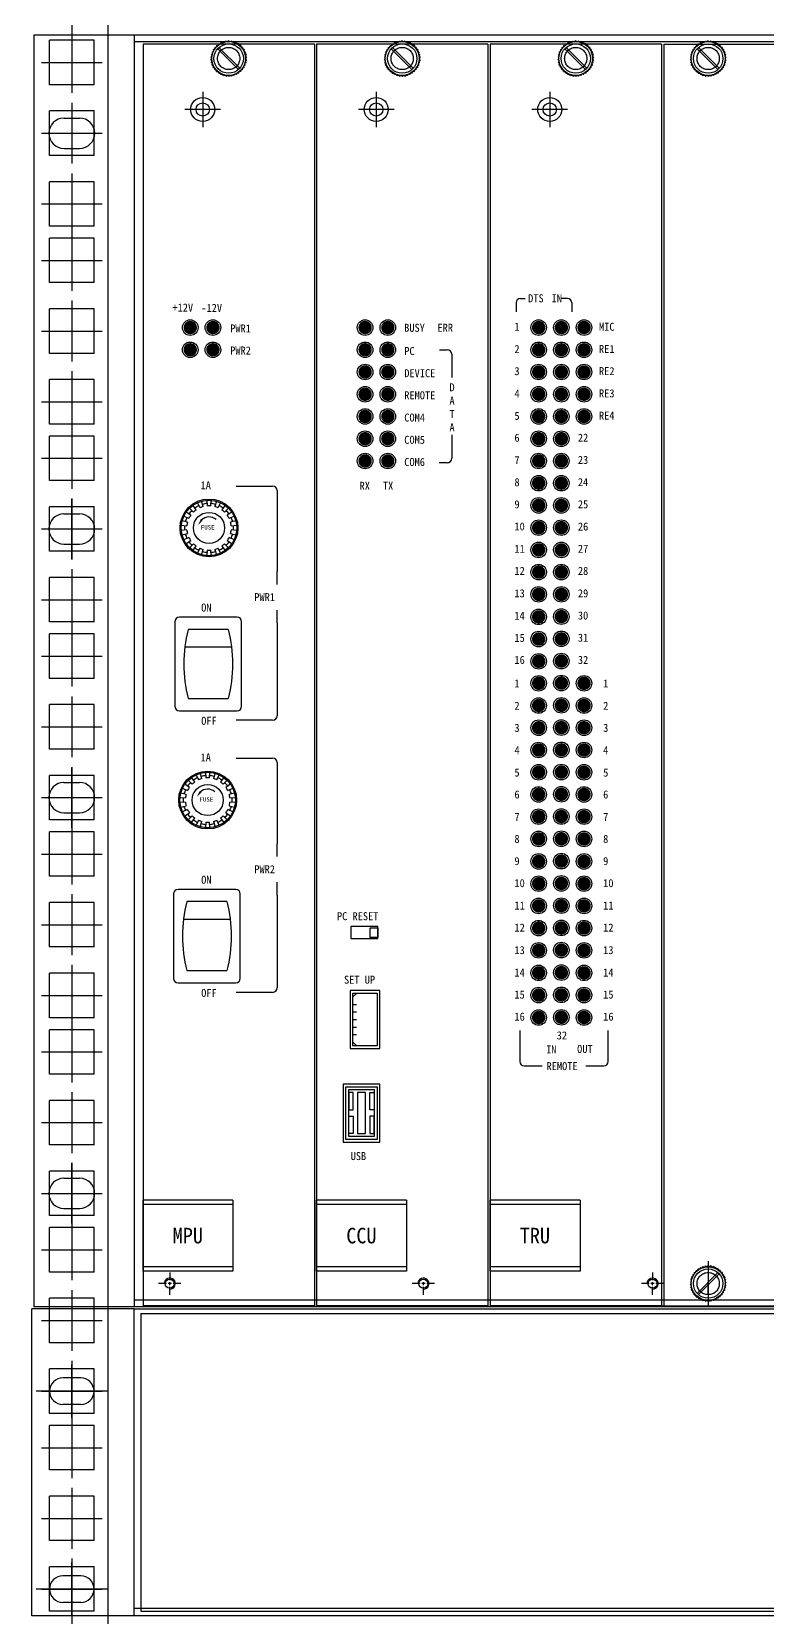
# Model space of a CAD drawing. Header units: millimetres. Extents: x 0 to 841, y 0 to 594.
# Drawn here: x 673.98 to 682.24, y 176.94 to 194.76 of the extents above; entities that cross this region are included whole.
import ezdxf
from ezdxf.enums import TextEntityAlignment as Align

# ---------------------------------------------------------------- set-up
doc = ezdxf.new("R2010")
doc.units = ezdxf.units.MM
doc.header["$LTSCALE"] = 10
doc.linetypes.add('DASHED', pattern=[0.75, 0.5, -0.25])
doc.layers.add('LINE06', color=9, linetype='Continuous')
doc.styles.get("Standard").update_dxf_attribs({"font": 'GulimChe.ttf'})

msp = doc.modelspace()

# ---------------------------------------------------------------- linework, layer by layer
at = {"layer": 'LINE06'}
for p, q in [((674.836, 130.211), (674.836, 223.661)), ((674.428, 195.396), (674.428, 194.711)), ((675.128, 194.725), (674.003, 194.725)), ((674.003, 194.725), (674.003, 180.425)), ((674.428, 194.761), (674.428, 194.076)), ((675.128, 194.725), (675.128, 180.425)), ((675.128, 194.725), (675.128, 194.225)), ((696.978, 194.725), (675.128, 194.725)), ((674.178, 194.168), (674.178, 194.668)), ((674.678, 194.668), (674.178, 194.668)), ((674.678, 194.168), (674.678, 194.668)), ((696.978, 194.65), (675.128, 194.65)), ((674.086, 194.418), (674.77, 194.418)), ((674.678, 194.168), (674.178, 194.168)), ((674.178, 193.373), (674.178, 193.873)), ((674.678, 193.873), (674.178, 193.873)), ((674.428, 193.966), (674.428, 193.281)), ((674.428, 193.963), (674.428, 193.284)), ((674.678, 193.373), (674.678, 193.873)), ((674.086, 193.623), (674.77, 193.623)), ((674.089, 193.623), (674.767, 193.623)), ((674.341, 193.793), (674.516, 193.793)), ((674.341, 193.453), (674.516, 193.453)), ((674.678, 193.373), (674.178, 193.373)), ((674.428, 193.171), (674.428, 192.486)), ((674.178, 192.578), (674.178, 193.078)), ((674.678, 193.078), (674.178, 193.078)), ((674.678, 192.578), (674.678, 193.078)), ((674.086, 192.828), (674.77, 192.828)), ((674.678, 192.578), (674.178, 192.578)), ((674.178, 191.943), (674.178, 192.443)), ((674.678, 192.443), (674.178, 192.443)), ((674.428, 192.536), (674.428, 191.851)), ((674.678, 191.943), (674.678, 192.443)), ((674.086, 192.193), (674.77, 192.193)), ((674.678, 191.943), (674.178, 191.943)), ((674.428, 191.741), (674.428, 191.056)), ((674.178, 191.148), (674.178, 191.648)), ((674.678, 191.648), (674.178, 191.648)), ((674.678, 191.148), (674.678, 191.648)), ((674.086, 191.398), (674.77, 191.398)), ((674.678, 191.148), (674.178, 191.148)), ((674.428, 190.946), (674.428, 190.261)), ((674.178, 190.353), (674.178, 190.853)), ((674.678, 190.853), (674.178, 190.853)), ((674.678, 190.353), (674.678, 190.853)), ((674.086, 190.603), (674.77, 190.603)), ((674.678, 190.353), (674.178, 190.353)), ((674.428, 190.311), (674.428, 189.626)), ((674.178, 189.718), (674.178, 190.218)), ((674.678, 190.218), (674.178, 190.218)), ((674.678, 189.718), (674.678, 190.218)), ((674.086, 189.968), (674.77, 189.968)), ((674.678, 189.718), (674.178, 189.718)), ((674.178, 188.923), (674.178, 189.423)), ((674.678, 189.423), (674.178, 189.423)), ((674.34, 189.343), (674.515, 189.343)), ((674.428, 189.516), (674.428, 188.831)), ((674.428, 188.834), (674.428, 189.513)), ((674.678, 188.923), (674.678, 189.423)), ((675.764, 189.327), (675.712, 189.363)), ((675.75, 189.408), (675.794, 189.363)), ((675.825, 189.389), (675.788, 189.44)), ((675.84, 189.469), (675.866, 189.413)), ((675.903, 189.426), (675.887, 189.486)), ((675.945, 189.497), (675.95, 189.434)), ((675.99, 189.434), (675.995, 189.497)), ((676.053, 189.486), (676.036, 189.426)), ((676.074, 189.413), (676.1, 189.469)), ((676.151, 189.44), (676.114, 189.389)), ((676.145, 189.363), (676.189, 189.408)), ((676.227, 189.363), (676.175, 189.327)), ((674.086, 189.173), (674.77, 189.173)), ((674.089, 189.173), (674.767, 189.173)), ((675.658, 189.215), (675.721, 189.209)), ((675.721, 189.162), (675.658, 189.156)), ((675.728, 189.248), (675.667, 189.264)), ((675.687, 189.319), (675.744, 189.293)), ((676.195, 189.293), (676.252, 189.319)), ((676.272, 189.264), (676.212, 189.248)), ((676.218, 189.209), (676.281, 189.215)), ((676.281, 189.156), (676.218, 189.162)), ((674.34, 189.003), (674.515, 189.003)), ((675.667, 189.107), (675.728, 189.122)), ((675.744, 189.078), (675.687, 189.051)), ((675.712, 189.008), (675.764, 189.043)), ((675.794, 189.007), (675.75, 188.963)), ((676.189, 188.963), (676.145, 189.007)), ((676.175, 189.043), (676.227, 189.008)), ((676.252, 189.051), (676.195, 189.078)), ((676.212, 189.122), (676.272, 189.107)), ((674.678, 188.923), (674.178, 188.923)), ((675.788, 188.931), (675.825, 188.981)), ((675.866, 188.958), (675.84, 188.901)), ((675.887, 188.884), (675.903, 188.944)), ((675.95, 188.936), (675.945, 188.874)), ((675.995, 188.874), (675.99, 188.936)), ((676.036, 188.944), (676.053, 188.884)), ((676.1, 188.901), (676.074, 188.958)), ((676.114, 188.981), (676.151, 188.931)), ((674.178, 188.128), (674.178, 188.628)), ((674.678, 188.628), (674.178, 188.628)), ((674.428, 188.721), (674.428, 188.036)), ((674.678, 188.128), (674.678, 188.628)), ((674.086, 188.378), (674.77, 188.378)), ((674.678, 188.128), (674.178, 188.128)), ((675.587, 188.13), (675.587, 187.18)), ((676.287, 188.18), (675.637, 188.18)), ((676.337, 187.18), (676.337, 188.13)), ((674.178, 187.493), (674.178, 187.993)), ((674.678, 187.993), (674.178, 187.993)), ((674.428, 188.086), (674.428, 187.401)), ((674.678, 187.493), (674.678, 187.993)), ((676.187, 188.043), (675.737, 188.043)), ((674.086, 187.743), (674.77, 187.743)), ((676.226, 187.843), (675.699, 187.843)), ((674.678, 187.493), (674.178, 187.493)), ((674.428, 187.291), (674.428, 186.606)), ((675.737, 187.268), (676.187, 187.268)), ((674.178, 186.698), (674.178, 187.198)), ((674.678, 187.198), (674.178, 187.198)), ((674.678, 186.698), (674.678, 187.198)), ((675.637, 187.13), (676.287, 187.13)), ((674.086, 186.948), (674.77, 186.948)), ((674.678, 186.698), (674.178, 186.698)), ((674.428, 186.496), (674.428, 185.811)), ((674.428, 185.814), (674.428, 186.493)), ((674.178, 185.903), (674.178, 186.403)), ((674.678, 186.403), (674.178, 186.403)), ((674.34, 186.323), (674.515, 186.323)), ((674.678, 185.903), (674.678, 186.403)), ((675.735, 186.348), (675.779, 186.303)), ((675.81, 186.329), (675.773, 186.38)), ((675.825, 186.409), (675.851, 186.353)), ((675.888, 186.366), (675.872, 186.426)), ((675.93, 186.437), (675.935, 186.374)), ((675.975, 186.374), (675.98, 186.437)), ((676.038, 186.426), (676.021, 186.366)), ((676.059, 186.353), (676.085, 186.409)), ((676.136, 186.38), (676.099, 186.329)), ((676.13, 186.303), (676.174, 186.348)), ((674.086, 186.153), (674.77, 186.153)), ((674.089, 186.153), (674.767, 186.153)), ((675.643, 186.155), (675.706, 186.149)), ((675.713, 186.188), (675.652, 186.204)), ((675.672, 186.259), (675.729, 186.233)), ((675.749, 186.267), (675.697, 186.303)), ((676.212, 186.303), (676.16, 186.267)), ((676.18, 186.233), (676.237, 186.259)), ((676.257, 186.204), (676.197, 186.188)), ((676.203, 186.149), (676.266, 186.155)), ((674.34, 185.983), (674.515, 185.983)), ((675.706, 186.102), (675.643, 186.096)), ((675.652, 186.047), (675.713, 186.062)), ((675.729, 186.018), (675.672, 185.991)), ((675.697, 185.948), (675.749, 185.983)), ((676.16, 185.983), (676.212, 185.948)), ((676.237, 185.991), (676.18, 186.018)), ((676.197, 186.062), (676.257, 186.047)), ((676.266, 186.096), (676.203, 186.102)), ((674.678, 185.903), (674.178, 185.903)), ((674.428, 185.861), (674.428, 185.176)), ((675.779, 185.947), (675.735, 185.903)), ((675.773, 185.871), (675.81, 185.921)), ((675.851, 185.898), (675.825, 185.841)), ((675.872, 185.824), (675.888, 185.884)), ((675.935, 185.876), (675.93, 185.814)), ((675.98, 185.814), (675.975, 185.876)), ((676.021, 185.884), (676.038, 185.824)), ((676.085, 185.841), (676.059, 185.898)), ((676.099, 185.921), (676.136, 185.871)), ((676.174, 185.903), (676.13, 185.947)), ((674.178, 185.268), (674.178, 185.768)), ((674.678, 185.768), (674.178, 185.768)), ((674.678, 185.268), (674.678, 185.768)), ((674.086, 185.518), (674.77, 185.518)), ((674.678, 185.268), (674.178, 185.268)), ((674.428, 185.066), (674.428, 184.381)), ((675.572, 185.07), (675.572, 184.12)), ((676.272, 185.12), (675.622, 185.12)), ((676.322, 184.12), (676.322, 185.07)), ((674.178, 184.473), (674.178, 184.973)), ((674.678, 184.973), (674.178, 184.973)), ((674.678, 184.473), (674.678, 184.973)), ((676.172, 184.983), (675.722, 184.983)), ((674.086, 184.723), (674.77, 184.723)), ((676.211, 184.783), (675.684, 184.783)), ((674.678, 184.473), (674.178, 184.473)), ((674.178, 183.678), (674.178, 184.178)), ((674.678, 184.178), (674.178, 184.178)), ((674.428, 184.271), (674.428, 183.586)), ((674.678, 183.678), (674.678, 184.178)), ((675.722, 184.208), (676.172, 184.208)), ((675.622, 184.07), (676.272, 184.07)), ((674.086, 183.928), (674.77, 183.928)), ((677.585, 183.913), (677.632, 183.955)), ((677.585, 183.828), (677.626, 183.828)), ((674.678, 183.678), (674.178, 183.678)), ((674.428, 183.636), (674.428, 182.951)), ((677.585, 183.743), (677.626, 183.743)), ((677.585, 183.658), (677.626, 183.658)), ((674.178, 183.043), (674.178, 183.543)), ((674.678, 183.543), (674.178, 183.543)), ((674.678, 183.043), (674.678, 183.543)), ((677.585, 183.573), (677.626, 183.573)), ((677.585, 183.488), (677.626, 183.488)), ((674.086, 183.293), (674.77, 183.293)), ((677.585, 183.403), (677.632, 183.361)), ((674.678, 183.043), (674.178, 183.043)), ((674.178, 182.248), (674.178, 182.748)), ((674.678, 182.748), (674.178, 182.748)), ((674.428, 182.841), (674.428, 182.156)), ((674.678, 182.248), (674.678, 182.748)), ((674.086, 182.498), (674.77, 182.498)), ((674.678, 182.248), (674.178, 182.248)), ((674.428, 182.046), (674.428, 181.361)), ((674.428, 181.364), (674.428, 182.043)), ((674.178, 181.453), (674.178, 181.953)), ((674.678, 181.953), (674.178, 181.953)), ((674.34, 181.873), (674.515, 181.873)), ((674.678, 181.453), (674.678, 181.953)), ((674.086, 181.703), (674.77, 181.703)), ((674.089, 181.703), (674.767, 181.703)), ((674.34, 181.533), (674.515, 181.533)), ((675.225, 181.628), (675.225, 180.828)), ((676.239, 181.628), (675.225, 181.628)), ((676.239, 181.578), (675.225, 181.578)), ((678.189, 181.628), (677.175, 181.628)), ((677.175, 181.628), (677.175, 180.828)), ((678.189, 181.578), (677.175, 181.578)), ((680.139, 181.628), (679.125, 181.628)), ((679.125, 181.628), (679.125, 180.828)), ((680.139, 181.578), (679.125, 181.578)), ((674.678, 181.453), (674.178, 181.453)), ((674.178, 180.818), (674.178, 181.318)), ((674.678, 181.318), (674.178, 181.318)), ((674.428, 181.411), (674.428, 180.726)), ((674.678, 180.818), (674.678, 181.318)), ((674.086, 181.068), (674.77, 181.068)), ((674.678, 180.818), (674.178, 180.818)), ((675.128, 180.925), (675.128, 180.425)), ((676.239, 180.878), (675.225, 180.878)), ((676.239, 180.828), (675.225, 180.828)), ((675.529, 180.813), (675.529, 180.725)), ((678.189, 180.878), (677.175, 180.878)), ((678.189, 180.828), (677.175, 180.828)), ((680.139, 180.878), (679.125, 180.878)), ((680.139, 180.828), (679.125, 180.828)), ((680.954, 180.813), (680.954, 180.725)), ((681.579, 180.813), (681.579, 180.725)), ((674.428, 180.616), (674.428, 179.931)), ((675.492, 180.688), (675.404, 180.688)), ((675.548, 180.688), (675.511, 180.688)), ((675.529, 180.669), (675.529, 180.706)), ((675.529, 180.563), (675.529, 180.65)), ((675.654, 180.688), (675.567, 180.688)), ((678.342, 180.688), (678.254, 180.688)), ((678.398, 180.688), (678.361, 180.688)), ((678.379, 180.669), (678.379, 180.706)), ((678.379, 180.563), (678.379, 180.65)), ((678.504, 180.688), (678.417, 180.688)), ((680.917, 180.688), (680.829, 180.688)), ((680.973, 180.688), (680.936, 180.688)), ((680.954, 180.669), (680.954, 180.706)), ((680.954, 180.563), (680.954, 180.65)), ((681.079, 180.688), (680.992, 180.688)), ((681.579, 180.669), (681.579, 180.706)), ((681.579, 180.563), (681.579, 180.65)), ((675.128, 180.425), (674.003, 180.425)), ((674.178, 180.023), (674.178, 180.523)), ((674.678, 180.523), (674.178, 180.523)), ((674.678, 180.023), (674.678, 180.523)), ((696.978, 180.5), (675.128, 180.5)), ((696.978, 180.5), (675.128, 180.5)), ((696.978, 180.425), (675.128, 180.425)), ((673.978, 176.953), (673.978, 180.403)), ((673.978, 176.953), (673.978, 180.403)), ((675.128, 180.403), (673.978, 180.403)), ((674.086, 180.273), (674.77, 180.273)), ((675.128, 180.403), (685.303, 180.403)), ((675.128, 176.953), (675.128, 180.403)), ((675.203, 180.353), (696.903, 180.353)), ((675.203, 180.353), (675.203, 177.003)), ((674.678, 180.023), (674.178, 180.023)), ((674.178, 179.228), (674.178, 179.728)), ((674.678, 179.728), (674.178, 179.728)), ((674.428, 179.821), (674.428, 179.136)), ((674.428, 179.178), (674.428, 179.778)), ((674.678, 179.228), (674.678, 179.728)), ((674.528, 179.628), (674.328, 179.628)), ((674.828, 179.478), (674.028, 179.478)), ((674.086, 179.478), (674.77, 179.478)), ((674.678, 179.228), (674.178, 179.228)), ((674.528, 179.328), (674.328, 179.328)), ((674.428, 179.186), (674.428, 178.501)), ((674.178, 178.593), (674.178, 179.093)), ((674.678, 179.093), (674.178, 179.093)), ((674.678, 178.593), (674.678, 179.093)), ((674.086, 178.843), (674.77, 178.843)), ((674.678, 178.593), (674.178, 178.593)), ((674.178, 177.798), (674.178, 178.298)), ((674.678, 178.298), (674.178, 178.298)), ((674.428, 178.391), (674.428, 177.706)), ((674.678, 177.798), (674.678, 178.298)), ((674.086, 178.048), (674.77, 178.048)), ((674.678, 177.798), (674.178, 177.798)), ((674.428, 177.596), (674.428, 176.911)), ((674.178, 177.003), (674.178, 177.503)), ((674.678, 177.503), (674.178, 177.503)), ((674.528, 177.403), (674.328, 177.403)), ((674.428, 176.953), (674.428, 177.553)), ((674.678, 177.003), (674.678, 177.503)), ((674.828, 177.253), (674.028, 177.253)), ((674.086, 177.253), (674.77, 177.253)), ((674.528, 177.103), (674.328, 177.103)), ((675.128, 176.953), (673.978, 176.953)), ((674.678, 177.003), (674.178, 177.003)), ((674.428, 176.961), (674.428, 176.276)), ((696.998, 176.953), (675.108, 176.953)), ((696.978, 177.033), (675.128, 177.033)), ((675.203, 177.003), (696.903, 177.003))]:
    msp.add_line(p, q, dxfattribs=at)
at = {"layer": 'LINE06', "ltscale": 10}
for p, q in [((677.154, 194.623), (675.229, 194.623)), ((675.229, 194.623), (675.229, 180.438)), ((677.154, 194.623), (677.154, 180.438)), ((677.179, 194.623), (677.179, 180.438)), ((679.104, 194.623), (677.179, 194.623)), ((679.104, 194.623), (679.104, 180.438)), ((681.054, 194.623), (679.129, 194.623)), ((679.129, 194.623), (679.129, 180.438)), ((681.054, 194.623), (681.054, 180.438)), ((681.054, 194.623), (681.054, 180.438)), ((681.079, 194.623), (696.954, 194.623)), ((681.079, 194.623), (681.079, 180.438)), ((675.899, 194.09), (675.899, 193.69)), ((677.849, 194.09), (677.849, 193.69)), ((679.799, 194.09), (679.799, 193.69)), ((676.099, 193.89), (675.699, 193.89)), ((678.049, 193.89), (677.649, 193.89)), ((679.999, 193.89), (679.599, 193.89)), ((677.154, 180.438), (675.229, 180.438)), ((679.104, 180.438), (677.179, 180.438)), ((681.054, 180.438), (679.129, 180.438)), ((681.054, 180.438), (681.079, 180.438)), ((681.079, 180.438), (696.954, 180.438))]:
    msp.add_line(p, q, dxfattribs=at)
at = {"layer": 'LINE06', "linetype": 'Continuous'}
for p, q in [((675.997, 194.507), (676.01, 194.519)), ((676.005, 194.536), (676.02, 194.545)), ((676.005, 194.536), (676.01, 194.519)), ((676.018, 194.563), (676.034, 194.57)), ((676.018, 194.563), (676.02, 194.545)), ((676.035, 194.587), (676.034, 194.57)), ((676.035, 194.587), (676.052, 194.592)), ((676.055, 194.609), (676.052, 194.592)), ((676.055, 194.609), (676.073, 194.612)), ((676.068, 194.572), (676.301, 194.339)), ((676.079, 194.628), (676.073, 194.611)), ((676.079, 194.628), (676.097, 194.627)), ((676.082, 194.586), (676.315, 194.353)), ((676.105, 194.643), (676.096, 194.627)), ((676.105, 194.643), (676.122, 194.64)), ((676.133, 194.654), (676.122, 194.64)), ((676.133, 194.654), (676.149, 194.648)), ((676.162, 194.66), (676.149, 194.648)), ((676.162, 194.66), (676.177, 194.652)), ((676.191, 194.663), (676.177, 194.652)), ((676.191, 194.663), (676.206, 194.652)), ((676.221, 194.66), (676.206, 194.652)), ((676.221, 194.66), (676.234, 194.648)), ((676.25, 194.654), (676.234, 194.648)), ((676.25, 194.654), (676.261, 194.64)), ((676.278, 194.643), (676.261, 194.64)), ((676.278, 194.643), (676.287, 194.627)), ((676.304, 194.628), (676.286, 194.627)), ((676.304, 194.628), (676.31, 194.611)), ((676.328, 194.609), (676.31, 194.612)), ((676.328, 194.609), (676.331, 194.592)), ((676.348, 194.587), (676.331, 194.592)), ((676.348, 194.587), (676.349, 194.57)), ((676.365, 194.563), (676.349, 194.57)), ((676.365, 194.563), (676.363, 194.545)), ((676.378, 194.536), (676.363, 194.545)), ((676.378, 194.536), (676.373, 194.519)), ((676.386, 194.507), (676.373, 194.519)), ((677.947, 194.507), (677.96, 194.519)), ((677.955, 194.536), (677.97, 194.545)), ((677.955, 194.536), (677.96, 194.519)), ((677.968, 194.563), (677.984, 194.57)), ((677.968, 194.563), (677.97, 194.545)), ((677.985, 194.587), (677.984, 194.57)), ((677.985, 194.587), (678.002, 194.592)), ((678.005, 194.609), (678.002, 194.592)), ((678.005, 194.609), (678.023, 194.612)), ((678.018, 194.572), (678.251, 194.339)), ((678.029, 194.628), (678.023, 194.611)), ((678.029, 194.628), (678.047, 194.627)), ((678.032, 194.586), (678.265, 194.353)), ((678.055, 194.643), (678.046, 194.627)), ((678.055, 194.643), (678.072, 194.64)), ((678.083, 194.654), (678.072, 194.64)), ((678.083, 194.654), (678.099, 194.648)), ((678.112, 194.66), (678.099, 194.648)), ((678.112, 194.66), (678.127, 194.652)), ((678.141, 194.663), (678.127, 194.652)), ((678.141, 194.663), (678.156, 194.652)), ((678.171, 194.66), (678.156, 194.652)), ((678.171, 194.66), (678.184, 194.648)), ((678.2, 194.654), (678.184, 194.648)), ((678.2, 194.654), (678.211, 194.64)), ((678.228, 194.643), (678.211, 194.64)), ((678.228, 194.643), (678.237, 194.627)), ((678.254, 194.628), (678.236, 194.627)), ((678.254, 194.628), (678.26, 194.611)), ((678.278, 194.609), (678.26, 194.612)), ((678.278, 194.609), (678.281, 194.592)), ((678.298, 194.587), (678.281, 194.592)), ((678.298, 194.587), (678.299, 194.57)), ((678.315, 194.563), (678.299, 194.57)), ((678.315, 194.563), (678.313, 194.545)), ((678.328, 194.536), (678.313, 194.545)), ((678.328, 194.536), (678.323, 194.519)), ((678.336, 194.507), (678.323, 194.519)), ((679.897, 194.507), (679.91, 194.519)), ((679.905, 194.536), (679.92, 194.545)), ((679.905, 194.536), (679.91, 194.519)), ((679.918, 194.563), (679.934, 194.57)), ((679.918, 194.563), (679.92, 194.545)), ((679.935, 194.587), (679.934, 194.57)), ((679.935, 194.587), (679.952, 194.592)), ((679.955, 194.609), (679.952, 194.592)), ((679.955, 194.609), (679.973, 194.612)), ((679.968, 194.572), (680.201, 194.339)), ((679.979, 194.628), (679.973, 194.611)), ((679.979, 194.628), (679.997, 194.627)), ((679.982, 194.586), (680.215, 194.353)), ((680.005, 194.643), (679.996, 194.627)), ((680.005, 194.643), (680.022, 194.64)), ((680.033, 194.654), (680.022, 194.64)), ((680.033, 194.654), (680.049, 194.648)), ((680.062, 194.66), (680.049, 194.648)), ((680.062, 194.66), (680.077, 194.652)), ((680.091, 194.663), (680.077, 194.652)), ((680.091, 194.663), (680.106, 194.652)), ((680.121, 194.66), (680.106, 194.652)), ((680.121, 194.66), (680.134, 194.648)), ((680.15, 194.654), (680.134, 194.648)), ((680.15, 194.654), (680.161, 194.64)), ((680.178, 194.643), (680.161, 194.64)), ((680.178, 194.643), (680.187, 194.627)), ((680.204, 194.628), (680.186, 194.627)), ((680.204, 194.628), (680.21, 194.611)), ((680.228, 194.609), (680.21, 194.612)), ((680.228, 194.609), (680.231, 194.592)), ((680.248, 194.587), (680.231, 194.592)), ((680.248, 194.587), (680.249, 194.57)), ((680.265, 194.563), (680.249, 194.57)), ((680.265, 194.563), (680.263, 194.545)), ((680.278, 194.536), (680.263, 194.545)), ((680.278, 194.536), (680.273, 194.519)), ((680.286, 194.507), (680.273, 194.519)), ((681.384, 194.507), (681.397, 194.519)), ((681.393, 194.536), (681.408, 194.545)), ((681.393, 194.536), (681.397, 194.519)), ((681.406, 194.563), (681.422, 194.57)), ((681.406, 194.563), (681.408, 194.545)), ((681.423, 194.587), (681.422, 194.57)), ((681.423, 194.587), (681.44, 194.592)), ((681.443, 194.609), (681.439, 194.592)), ((681.443, 194.609), (681.461, 194.612)), ((681.455, 194.572), (681.689, 194.339)), ((681.466, 194.628), (681.46, 194.611)), ((681.466, 194.628), (681.484, 194.627)), ((681.469, 194.586), (681.703, 194.353)), ((681.492, 194.643), (681.484, 194.627)), ((681.492, 194.643), (681.51, 194.64)), ((681.52, 194.654), (681.509, 194.64)), ((681.52, 194.654), (681.537, 194.648)), ((681.549, 194.66), (681.536, 194.648)), ((681.549, 194.66), (681.565, 194.652)), ((681.579, 194.663), (681.565, 194.652)), ((681.579, 194.663), (681.593, 194.652)), ((681.609, 194.66), (681.593, 194.652)), ((681.609, 194.66), (681.622, 194.648)), ((681.638, 194.654), (681.621, 194.648)), ((681.638, 194.654), (681.649, 194.64)), ((681.666, 194.643), (681.648, 194.64)), ((681.666, 194.643), (681.674, 194.627)), ((681.692, 194.628), (681.674, 194.627)), ((681.692, 194.628), (681.698, 194.611)), ((681.715, 194.609), (681.697, 194.612)), ((681.715, 194.609), (681.719, 194.592)), ((681.735, 194.587), (681.718, 194.592)), ((681.735, 194.587), (681.736, 194.57)), ((681.752, 194.563), (681.736, 194.57)), ((681.752, 194.563), (681.75, 194.545)), ((681.765, 194.536), (681.75, 194.545)), ((681.765, 194.536), (681.761, 194.519)), ((681.774, 194.507), (681.761, 194.519)), ((675.992, 194.478), (676.003, 194.491)), ((675.992, 194.478), (676.001, 194.462)), ((675.992, 194.448), (676.001, 194.463)), ((675.992, 194.448), (676.003, 194.434)), ((675.997, 194.507), (676.003, 194.491)), ((675.997, 194.418), (676.003, 194.435)), ((675.997, 194.418), (676.01, 194.406)), ((676.005, 194.39), (676.01, 194.407)), ((676.005, 194.39), (676.02, 194.38)), ((676.018, 194.363), (676.02, 194.38)), ((676.018, 194.363), (676.034, 194.355)), ((676.035, 194.338), (676.034, 194.356)), ((676.035, 194.338), (676.052, 194.333)), ((676.055, 194.316), (676.052, 194.333)), ((676.328, 194.316), (676.331, 194.333)), ((676.348, 194.338), (676.331, 194.333)), ((676.348, 194.338), (676.349, 194.356)), ((676.365, 194.363), (676.349, 194.355)), ((676.378, 194.39), (676.363, 194.38)), ((676.365, 194.363), (676.363, 194.38)), ((676.386, 194.418), (676.373, 194.406)), ((676.378, 194.39), (676.373, 194.407)), ((676.386, 194.507), (676.38, 194.491)), ((676.391, 194.478), (676.38, 194.491)), ((676.391, 194.448), (676.38, 194.434)), ((676.386, 194.418), (676.38, 194.435)), ((676.391, 194.478), (676.382, 194.462)), ((676.391, 194.448), (676.382, 194.463)), ((677.942, 194.478), (677.953, 194.491)), ((677.942, 194.478), (677.951, 194.462)), ((677.942, 194.448), (677.951, 194.463)), ((677.942, 194.448), (677.953, 194.434)), ((677.947, 194.507), (677.953, 194.491)), ((677.947, 194.418), (677.953, 194.435)), ((677.947, 194.418), (677.96, 194.406)), ((677.955, 194.39), (677.96, 194.407)), ((677.955, 194.39), (677.97, 194.38)), ((677.968, 194.363), (677.97, 194.38)), ((677.968, 194.363), (677.984, 194.355)), ((677.985, 194.338), (677.984, 194.356)), ((677.985, 194.338), (678.002, 194.333)), ((678.005, 194.316), (678.002, 194.333)), ((678.278, 194.316), (678.281, 194.333)), ((678.298, 194.338), (678.281, 194.333)), ((678.298, 194.338), (678.299, 194.356)), ((678.315, 194.363), (678.299, 194.355)), ((678.328, 194.39), (678.313, 194.38)), ((678.315, 194.363), (678.313, 194.38)), ((678.336, 194.418), (678.323, 194.406)), ((678.328, 194.39), (678.323, 194.407)), ((678.336, 194.507), (678.33, 194.491)), ((678.341, 194.478), (678.33, 194.491)), ((678.341, 194.448), (678.33, 194.434)), ((678.336, 194.418), (678.33, 194.435)), ((678.341, 194.478), (678.332, 194.462)), ((678.341, 194.448), (678.332, 194.463)), ((679.892, 194.478), (679.903, 194.491)), ((679.892, 194.478), (679.901, 194.462)), ((679.892, 194.448), (679.901, 194.463)), ((679.892, 194.448), (679.903, 194.434)), ((679.897, 194.507), (679.903, 194.491)), ((679.897, 194.418), (679.903, 194.435)), ((679.897, 194.418), (679.91, 194.406)), ((679.905, 194.39), (679.91, 194.407)), ((679.905, 194.39), (679.92, 194.38)), ((679.918, 194.363), (679.92, 194.38)), ((679.918, 194.363), (679.934, 194.355)), ((679.935, 194.338), (679.934, 194.356)), ((679.935, 194.338), (679.952, 194.333)), ((679.955, 194.316), (679.952, 194.333)), ((680.228, 194.316), (680.231, 194.333)), ((680.248, 194.338), (680.231, 194.333)), ((680.248, 194.338), (680.249, 194.356)), ((680.265, 194.363), (680.249, 194.355)), ((680.278, 194.39), (680.263, 194.38)), ((680.265, 194.363), (680.263, 194.38)), ((680.286, 194.418), (680.273, 194.406)), ((680.278, 194.39), (680.273, 194.407)), ((680.286, 194.507), (680.28, 194.491)), ((680.291, 194.478), (680.28, 194.491)), ((680.291, 194.448), (680.28, 194.434)), ((680.286, 194.418), (680.28, 194.435)), ((680.291, 194.478), (680.282, 194.462)), ((680.291, 194.448), (680.282, 194.463)), ((681.38, 194.478), (681.391, 194.491)), ((681.38, 194.478), (681.389, 194.462)), ((681.38, 194.448), (681.389, 194.463)), ((681.38, 194.448), (681.391, 194.434)), ((681.384, 194.507), (681.391, 194.491)), ((681.384, 194.418), (681.391, 194.435)), ((681.384, 194.418), (681.397, 194.406)), ((681.393, 194.39), (681.397, 194.407)), ((681.393, 194.39), (681.408, 194.38)), ((681.406, 194.363), (681.408, 194.38)), ((681.406, 194.363), (681.422, 194.355)), ((681.423, 194.338), (681.422, 194.356)), ((681.423, 194.338), (681.44, 194.333)), ((681.443, 194.316), (681.439, 194.333)), ((681.715, 194.316), (681.719, 194.333)), ((681.735, 194.338), (681.718, 194.333)), ((681.735, 194.338), (681.736, 194.356)), ((681.752, 194.363), (681.736, 194.355)), ((681.765, 194.39), (681.75, 194.38)), ((681.752, 194.363), (681.75, 194.38)), ((681.774, 194.418), (681.761, 194.406)), ((681.765, 194.39), (681.761, 194.407)), ((681.774, 194.507), (681.767, 194.491)), ((681.778, 194.478), (681.767, 194.491)), ((681.778, 194.448), (681.767, 194.434)), ((681.774, 194.418), (681.767, 194.435)), ((681.778, 194.478), (681.769, 194.462)), ((681.778, 194.448), (681.769, 194.463)), ((676.055, 194.316), (676.073, 194.314)), ((676.079, 194.297), (676.073, 194.314)), ((676.079, 194.297), (676.097, 194.298)), ((676.105, 194.282), (676.096, 194.298)), ((676.105, 194.282), (676.122, 194.286)), ((676.133, 194.272), (676.122, 194.286)), ((676.133, 194.272), (676.149, 194.277)), ((676.162, 194.265), (676.149, 194.277)), ((676.162, 194.265), (676.177, 194.273)), ((676.191, 194.263), (676.177, 194.273)), ((676.191, 194.263), (676.206, 194.273)), ((676.221, 194.265), (676.206, 194.273)), ((676.221, 194.265), (676.234, 194.277)), ((676.25, 194.272), (676.234, 194.277)), ((676.25, 194.272), (676.261, 194.286)), ((676.278, 194.282), (676.261, 194.286)), ((676.278, 194.282), (676.287, 194.298)), ((676.304, 194.297), (676.286, 194.298)), ((676.304, 194.297), (676.31, 194.314)), ((676.328, 194.316), (676.31, 194.314)), ((678.005, 194.316), (678.023, 194.314)), ((678.029, 194.297), (678.023, 194.314)), ((678.029, 194.297), (678.047, 194.298)), ((678.055, 194.282), (678.046, 194.298)), ((678.055, 194.282), (678.072, 194.286)), ((678.083, 194.272), (678.072, 194.286)), ((678.083, 194.272), (678.099, 194.277)), ((678.112, 194.265), (678.099, 194.277)), ((678.112, 194.265), (678.127, 194.273)), ((678.141, 194.263), (678.127, 194.273)), ((678.141, 194.263), (678.156, 194.273)), ((678.171, 194.265), (678.156, 194.273)), ((678.171, 194.265), (678.184, 194.277)), ((678.2, 194.272), (678.184, 194.277)), ((678.2, 194.272), (678.211, 194.286)), ((678.228, 194.282), (678.211, 194.286)), ((678.228, 194.282), (678.237, 194.298)), ((678.254, 194.297), (678.236, 194.298)), ((678.254, 194.297), (678.26, 194.314)), ((678.278, 194.316), (678.26, 194.314)), ((679.955, 194.316), (679.973, 194.314)), ((679.979, 194.297), (679.973, 194.314)), ((679.979, 194.297), (679.997, 194.298)), ((680.005, 194.282), (679.996, 194.298)), ((680.005, 194.282), (680.022, 194.286)), ((680.033, 194.272), (680.022, 194.286)), ((680.033, 194.272), (680.049, 194.277)), ((680.062, 194.265), (680.049, 194.277)), ((680.062, 194.265), (680.077, 194.273)), ((680.091, 194.263), (680.077, 194.273)), ((680.091, 194.263), (680.106, 194.273)), ((680.121, 194.265), (680.106, 194.273)), ((680.121, 194.265), (680.134, 194.277)), ((680.15, 194.272), (680.134, 194.277)), ((680.15, 194.272), (680.161, 194.286)), ((680.178, 194.282), (680.161, 194.286)), ((680.178, 194.282), (680.187, 194.298)), ((680.204, 194.297), (680.186, 194.298)), ((680.204, 194.297), (680.21, 194.314)), ((680.228, 194.316), (680.21, 194.314)), ((681.443, 194.316), (681.461, 194.314)), ((681.466, 194.297), (681.46, 194.314)), ((681.466, 194.297), (681.484, 194.298)), ((681.492, 194.282), (681.484, 194.298)), ((681.492, 194.282), (681.51, 194.286)), ((681.52, 194.272), (681.509, 194.286)), ((681.52, 194.272), (681.537, 194.277)), ((681.549, 194.265), (681.536, 194.277)), ((681.549, 194.265), (681.565, 194.273)), ((681.579, 194.263), (681.565, 194.273)), ((681.579, 194.263), (681.593, 194.273)), ((681.609, 194.265), (681.593, 194.273)), ((681.609, 194.265), (681.622, 194.277)), ((681.638, 194.272), (681.621, 194.277)), ((681.638, 194.272), (681.649, 194.286)), ((681.666, 194.282), (681.648, 194.286)), ((681.666, 194.282), (681.674, 194.298)), ((681.692, 194.297), (681.674, 194.298)), ((681.692, 194.297), (681.698, 194.314)), ((681.715, 194.316), (681.697, 194.314)), ((679.42, 191.715), (679.42, 191.616)), ((679.47, 191.765), (679.524, 191.765)), ((679.998, 191.765), (679.925, 191.765)), ((680.048, 191.715), (680.048, 191.616)), ((678.561, 191.187), (678.647, 191.187)), ((678.697, 191.137), (678.697, 190.875)), ((678.697, 190.232), (678.697, 189.968)), ((678.647, 189.918), (678.558, 189.918)), ((676.277, 189.656), (676.685, 189.656)), ((676.735, 189.606), (676.735, 188.694)), ((676.735, 188.549), (676.735, 188.694)), ((676.735, 188.117), (676.735, 188.261)), ((676.735, 188.117), (676.735, 187.073)), ((676.685, 187.023), (676.277, 187.023)), ((676.277, 186.596), (676.685, 186.596)), ((676.735, 186.546), (676.735, 185.634)), ((676.735, 185.489), (676.735, 185.634)), ((676.735, 185.057), (676.735, 185.201)), ((676.735, 185.057), (676.735, 184.013)), ((676.685, 183.963), (676.277, 183.963)), ((679.463, 183.534), (679.463, 183.185)), ((680.455, 183.185), (680.455, 183.534)), ((679.513, 183.135), (679.714, 183.135)), ((680.204, 183.135), (680.405, 183.135)), ((676.239, 181.628), (676.239, 180.828)), ((678.189, 181.628), (678.189, 180.828)), ((680.139, 181.628), (680.139, 180.828)), ((681.406, 180.788), (681.422, 180.795)), ((681.406, 180.788), (681.408, 180.77)), ((681.423, 180.812), (681.422, 180.795)), ((681.423, 180.812), (681.44, 180.817)), ((681.443, 180.834), (681.439, 180.817)), ((681.443, 180.834), (681.461, 180.837)), ((681.455, 180.578), (681.689, 180.812)), ((681.466, 180.853), (681.46, 180.836)), ((681.466, 180.853), (681.484, 180.853)), ((681.469, 180.564), (681.703, 180.797)), ((681.492, 180.868), (681.484, 180.852)), ((681.492, 180.868), (681.51, 180.865)), ((681.52, 180.879), (681.509, 180.865)), ((681.52, 180.879), (681.537, 180.873)), ((681.549, 180.886), (681.536, 180.873)), ((681.549, 180.886), (681.565, 180.877)), ((681.579, 180.888), (681.565, 180.877)), ((681.579, 180.941), (681.579, 180.435)), ((681.579, 180.888), (681.593, 180.877)), ((681.609, 180.886), (681.593, 180.877)), ((681.609, 180.886), (681.622, 180.873)), ((681.638, 180.879), (681.621, 180.873)), ((681.638, 180.879), (681.649, 180.865)), ((681.666, 180.868), (681.648, 180.865)), ((681.666, 180.868), (681.674, 180.852)), ((681.692, 180.853), (681.674, 180.853)), ((681.692, 180.853), (681.698, 180.836)), ((681.715, 180.834), (681.697, 180.837)), ((681.715, 180.834), (681.719, 180.817)), ((681.735, 180.812), (681.718, 180.817)), ((681.735, 180.812), (681.736, 180.795)), ((681.752, 180.788), (681.736, 180.795)), ((681.752, 180.788), (681.75, 180.77)), ((681.38, 180.703), (681.391, 180.716)), ((681.38, 180.703), (681.389, 180.688)), ((681.38, 180.673), (681.389, 180.688)), ((681.38, 180.673), (681.391, 180.659)), ((681.384, 180.732), (681.397, 180.744)), ((681.384, 180.732), (681.391, 180.716)), ((681.384, 180.643), (681.391, 180.66)), ((681.384, 180.643), (681.397, 180.632)), ((681.393, 180.761), (681.408, 180.77)), ((681.393, 180.761), (681.397, 180.744)), ((681.393, 180.615), (681.397, 180.632)), ((681.393, 180.615), (681.408, 180.605)), ((681.406, 180.588), (681.408, 180.605)), ((681.765, 180.761), (681.75, 180.77)), ((681.765, 180.615), (681.75, 180.605)), ((681.752, 180.588), (681.75, 180.605)), ((681.765, 180.761), (681.761, 180.744)), ((681.774, 180.732), (681.761, 180.744)), ((681.774, 180.643), (681.761, 180.632)), ((681.765, 180.615), (681.761, 180.632)), ((681.774, 180.732), (681.767, 180.716)), ((681.778, 180.703), (681.767, 180.716)), ((681.778, 180.673), (681.767, 180.659)), ((681.774, 180.643), (681.767, 180.66)), ((681.778, 180.703), (681.769, 180.688)), ((681.778, 180.673), (681.769, 180.688)), ((681.406, 180.588), (681.422, 180.58)), ((681.423, 180.563), (681.422, 180.581)), ((681.423, 180.563), (681.44, 180.558)), ((681.443, 180.541), (681.439, 180.559)), ((681.443, 180.541), (681.461, 180.539)), ((681.466, 180.523), (681.46, 180.539)), ((681.466, 180.523), (681.484, 180.523)), ((681.492, 180.508), (681.484, 180.523)), ((681.492, 180.508), (681.51, 180.511)), ((681.52, 180.497), (681.509, 180.511)), ((681.52, 180.497), (681.537, 180.502)), ((681.549, 180.49), (681.536, 180.502)), ((681.549, 180.49), (681.565, 180.498)), ((681.579, 180.488), (681.565, 180.498)), ((681.579, 180.488), (681.593, 180.498)), ((681.609, 180.49), (681.593, 180.498)), ((681.609, 180.49), (681.622, 180.502)), ((681.638, 180.497), (681.621, 180.502)), ((681.638, 180.497), (681.649, 180.511)), ((681.666, 180.508), (681.648, 180.511)), ((681.666, 180.508), (681.674, 180.523)), ((681.692, 180.523), (681.674, 180.523)), ((681.692, 180.523), (681.698, 180.539)), ((681.715, 180.541), (681.697, 180.539)), ((681.715, 180.541), (681.719, 180.559)), ((681.735, 180.563), (681.718, 180.558)), ((681.735, 180.563), (681.736, 180.581)), ((681.752, 180.588), (681.736, 180.58))]:
    msp.add_line(p, q, dxfattribs=at)
at = {"layer": 'LINE06', "const_width": 0.075}
for points in [[(675.722, 191.438, 1), (675.797, 191.438, 1)], [(675.977, 191.438, 1), (676.052, 191.438, 1)], [(677.687, 191.438, 1), (677.762, 191.438, 1)], [(677.942, 191.438, 1), (678.017, 191.438, 1)], [(679.637, 191.438, 1), (679.712, 191.438, 1)], [(679.892, 191.438, 1), (679.967, 191.438, 1)], [(680.147, 191.438, 1), (680.222, 191.438, 1)], [(675.722, 191.188, 1), (675.797, 191.188, 1)], [(675.977, 191.188, 1), (676.052, 191.188, 1)], [(677.687, 191.188, 1), (677.762, 191.188, 1)], [(677.942, 191.188, 1), (678.017, 191.188, 1)], [(679.637, 191.188, 1), (679.712, 191.188, 1)], [(679.892, 191.188, 1), (679.967, 191.188, 1)], [(680.147, 191.188, 1), (680.222, 191.188, 1)], [(677.687, 190.938, 1), (677.762, 190.938, 1)], [(677.942, 190.938, 1), (678.017, 190.938, 1)], [(679.637, 190.938, 1), (679.712, 190.938, 1)], [(679.892, 190.938, 1), (679.967, 190.938, 1)], [(680.147, 190.938, 1), (680.222, 190.938, 1)], [(677.687, 190.688, 1), (677.762, 190.688, 1)], [(677.942, 190.688, 1), (678.017, 190.688, 1)], [(679.637, 190.688, 1), (679.712, 190.688, 1)], [(679.892, 190.688, 1), (679.967, 190.688, 1)], [(680.147, 190.688, 1), (680.222, 190.688, 1)], [(677.687, 190.438, 1), (677.762, 190.438, 1)], [(677.942, 190.438, 1), (678.017, 190.438, 1)], [(679.637, 190.438, 1), (679.712, 190.438, 1)], [(679.892, 190.438, 1), (679.967, 190.438, 1)], [(680.147, 190.438, 1), (680.222, 190.438, 1)], [(677.687, 190.188, 1), (677.762, 190.188, 1)], [(677.942, 190.188, 1), (678.017, 190.188, 1)], [(679.637, 190.188, 1), (679.712, 190.188, 1)], [(679.892, 190.188, 1), (679.967, 190.188, 1)], [(677.687, 189.938, 1), (677.762, 189.938, 1)], [(677.942, 189.938, 1), (678.017, 189.938, 1)], [(679.637, 189.938, 1), (679.712, 189.938, 1)], [(679.892, 189.938, 1), (679.967, 189.938, 1)], [(679.637, 189.688, 1), (679.712, 189.688, 1)], [(679.892, 189.688, 1), (679.967, 189.688, 1)], [(679.637, 189.438, 1), (679.712, 189.438, 1)], [(679.892, 189.438, 1), (679.967, 189.438, 1)], [(679.637, 189.188, 1), (679.712, 189.188, 1)], [(679.892, 189.188, 1), (679.967, 189.188, 1)], [(679.637, 188.938, 1), (679.712, 188.938, 1)], [(679.892, 188.938, 1), (679.967, 188.938, 1)], [(679.637, 188.688, 1), (679.712, 188.688, 1)], [(679.892, 188.688, 1), (679.967, 188.688, 1)], [(679.637, 188.438, 1), (679.712, 188.438, 1)], [(679.892, 188.438, 1), (679.967, 188.438, 1)], [(679.637, 188.185, 1), (679.712, 188.185, 1)], [(679.892, 188.188, 1), (679.967, 188.188, 1)], [(679.637, 187.935, 1), (679.712, 187.935, 1)], [(679.892, 187.938, 1), (679.967, 187.938, 1)], [(679.637, 187.685, 1), (679.712, 187.685, 1)], [(679.892, 187.688, 1), (679.967, 187.688, 1)], [(679.637, 187.438, 1), (679.712, 187.438, 1)], [(679.892, 187.44, 1), (679.967, 187.44, 1)], [(680.147, 187.438, 1), (680.222, 187.438, 1)], [(679.637, 187.188, 1), (679.712, 187.188, 1)], [(679.892, 187.19, 1), (679.967, 187.19, 1)], [(680.147, 187.188, 1), (680.222, 187.188, 1)], [(679.637, 186.938, 1), (679.712, 186.938, 1)], [(679.892, 186.94, 1), (679.967, 186.94, 1)], [(680.147, 186.938, 1), (680.222, 186.938, 1)], [(679.637, 186.688, 1), (679.712, 186.688, 1)], [(679.892, 186.69, 1), (679.967, 186.69, 1)], [(680.147, 186.688, 1), (680.222, 186.688, 1)], [(679.637, 186.438, 1), (679.712, 186.438, 1)], [(679.892, 186.44, 1), (679.967, 186.44, 1)], [(680.147, 186.438, 1), (680.222, 186.438, 1)], [(679.637, 186.188, 1), (679.712, 186.188, 1)], [(679.892, 186.19, 1), (679.967, 186.19, 1)], [(680.147, 186.188, 1), (680.222, 186.188, 1)], [(679.637, 185.938, 1), (679.712, 185.938, 1)], [(679.892, 185.94, 1), (679.967, 185.94, 1)], [(680.147, 185.938, 1), (680.222, 185.938, 1)], [(679.637, 185.688, 1), (679.712, 185.688, 1)], [(679.892, 185.69, 1), (679.967, 185.69, 1)], [(680.147, 185.688, 1), (680.222, 185.688, 1)], [(679.637, 185.435, 1), (679.712, 185.435, 1)], [(679.892, 185.438, 1), (679.967, 185.438, 1)], [(680.147, 185.435, 1), (680.222, 185.435, 1)], [(679.637, 185.185, 1), (679.712, 185.185, 1)], [(679.892, 185.188, 1), (679.967, 185.188, 1)], [(680.147, 185.185, 1), (680.222, 185.185, 1)], [(679.637, 184.935, 1), (679.712, 184.935, 1)], [(679.892, 184.938, 1), (679.967, 184.938, 1)], [(680.147, 184.935, 1), (680.222, 184.935, 1)], [(679.637, 184.685, 1), (679.712, 184.685, 1)], [(679.892, 184.688, 1), (679.967, 184.688, 1)], [(680.147, 184.685, 1), (680.222, 184.685, 1)], [(679.637, 184.435, 1), (679.712, 184.435, 1)], [(679.892, 184.438, 1), (679.967, 184.438, 1)], [(680.147, 184.435, 1), (680.222, 184.435, 1)], [(679.637, 184.182, 1), (679.712, 184.182, 1)], [(679.892, 184.185, 1), (679.967, 184.185, 1)], [(680.147, 184.182, 1), (680.222, 184.182, 1)], [(679.637, 183.932, 1), (679.712, 183.932, 1)], [(679.892, 183.935, 1), (679.967, 183.935, 1)], [(680.147, 183.932, 1), (680.222, 183.932, 1)], [(679.637, 183.68, 1), (679.712, 183.68, 1)], [(679.892, 183.682, 1), (679.967, 183.682, 1)], [(680.147, 183.68, 1), (680.222, 183.68, 1)]]:
    msp.add_lwpolyline(points, format="xyb", close=True, dxfattribs=at)
at = {"layer": 'LINE06'}
for points in [[(677.565, 184.569), (677.868, 184.569), (677.868, 184.702), (677.565, 184.702)], [(677.782, 184.69), (677.868, 184.69), (677.868, 184.58), (677.782, 184.58)], [(677.556, 183.983), (677.556, 183.333), (677.888, 183.333), (677.888, 183.983)], [(677.585, 183.361), (677.585, 183.955), (677.859, 183.955), (677.859, 183.361)], [(677.479, 182.93), (677.479, 182.28), (677.888, 182.28), (677.888, 182.93)], [(677.508, 182.308), (677.508, 182.902), (677.859, 182.902), (677.859, 182.308)], [(677.541, 182.341), (677.541, 182.869), (677.826, 182.869), (677.826, 182.341)], [(677.541, 182.836), (677.541, 182.641), (677.59, 182.641), (677.59, 182.836)], [(677.637, 182.836), (677.637, 182.374), (677.729, 182.374), (677.729, 182.836)], [(677.826, 182.836), (677.826, 182.641), (677.776, 182.641), (677.776, 182.836)], [(677.541, 182.374), (677.541, 182.569), (677.59, 182.569), (677.59, 182.374)], [(677.826, 182.374), (677.826, 182.569), (677.776, 182.569), (677.776, 182.374)]]:
    msp.add_lwpolyline(points, close=True, dxfattribs=at)
at = {"layer": 'LINE06', "linetype": 'Continuous'}
for centre, radius in [((676.191, 194.463), 0.19), ((676.191, 194.463), 0.165), ((678.141, 194.463), 0.19), ((678.141, 194.463), 0.165), ((680.091, 194.463), 0.19), ((680.091, 194.463), 0.165), ((681.579, 194.463), 0.19), ((681.579, 194.463), 0.165), ((681.579, 180.688), 0.19), ((681.579, 180.688), 0.165)]:
    msp.add_circle(centre, radius, dxfattribs=at)
at = {"layer": 'LINE06', "linetype": 'DASHED', "ltscale": 5}
for centre in [(676.191, 194.463), (678.141, 194.463), (680.091, 194.463), (681.579, 194.463), (681.579, 180.688)]:
    msp.add_circle(centre, 0.125, dxfattribs=at)
at = {"layer": 'LINE06', "ltscale": 10}
for centre, radius in [((675.899, 193.89), 0.135), ((677.849, 193.89), 0.135), ((679.799, 193.89), 0.135), ((675.899, 193.89), 0.075), ((677.849, 193.89), 0.075), ((679.799, 193.89), 0.075)]:
    msp.add_circle(centre, radius, dxfattribs=at)
at = {"layer": 'LINE06'}
for centre, radius in [((675.759, 191.438), 0.0875), ((676.014, 191.438), 0.0875), ((677.724, 191.438), 0.0875), ((677.979, 191.438), 0.0875), ((679.674, 191.438), 0.0875), ((679.929, 191.438), 0.0875), ((680.184, 191.438), 0.0875), ((675.759, 191.188), 0.0875), ((676.014, 191.188), 0.0875), ((677.724, 191.188), 0.0875), ((677.979, 191.188), 0.0875), ((679.674, 191.188), 0.0875), ((679.929, 191.188), 0.0875), ((680.184, 191.188), 0.0875), ((677.724, 190.938), 0.0875), ((677.979, 190.938), 0.0875), ((679.674, 190.938), 0.0875), ((679.929, 190.938), 0.0875), ((680.184, 190.938), 0.0875), ((677.724, 190.688), 0.0875), ((677.979, 190.688), 0.0875), ((679.674, 190.688), 0.0875), ((679.929, 190.688), 0.0875), ((680.184, 190.688), 0.0875), ((677.724, 190.438), 0.0875), ((677.979, 190.438), 0.0875), ((679.674, 190.438), 0.0875), ((679.929, 190.438), 0.0875), ((680.184, 190.438), 0.0875), ((677.724, 190.188), 0.0875), ((677.979, 190.188), 0.0875), ((679.674, 190.188), 0.0875), ((679.929, 190.188), 0.0875), ((677.724, 189.938), 0.0875), ((677.979, 189.938), 0.0875), ((679.674, 189.938), 0.0875), ((679.929, 189.938), 0.0875), ((679.674, 189.688), 0.0875), ((679.929, 189.688), 0.0875), ((679.674, 189.438), 0.0875), ((679.929, 189.438), 0.0875), ((675.97, 189.185), 0.325), ((675.97, 189.185), 0.312), ((675.97, 189.185), 0.175), ((679.674, 189.188), 0.0875), ((679.929, 189.188), 0.0875), ((679.674, 188.938), 0.0875), ((679.929, 188.938), 0.0875), ((679.674, 188.688), 0.0875), ((679.929, 188.688), 0.0875), ((679.674, 188.438), 0.0875), ((679.929, 188.438), 0.0875), ((679.674, 188.185), 0.0875), ((679.929, 188.188), 0.0875), ((679.674, 187.935), 0.0875), ((679.929, 187.938), 0.0875), ((679.674, 187.685), 0.0875), ((679.929, 187.688), 0.0875), ((679.674, 187.438), 0.0875), ((679.929, 187.44), 0.0875), ((680.184, 187.438), 0.0875), ((679.674, 187.188), 0.0875), ((679.929, 187.19), 0.0875), ((680.184, 187.188), 0.0875), ((679.674, 186.938), 0.0875), ((679.929, 186.94), 0.0875), ((680.184, 186.938), 0.0875), ((679.674, 186.688), 0.0875), ((679.929, 186.69), 0.0875), ((680.184, 186.688), 0.0875), ((679.674, 186.438), 0.0875), ((679.929, 186.44), 0.0875), ((680.184, 186.438), 0.0875), ((675.955, 186.125), 0.325), ((675.955, 186.125), 0.312), ((675.955, 186.125), 0.175), ((679.674, 186.188), 0.0875), ((679.929, 186.19), 0.0875), ((680.184, 186.188), 0.0875), ((679.674, 185.938), 0.0875), ((679.929, 185.94), 0.0875), ((680.184, 185.938), 0.0875), ((679.674, 185.688), 0.0875), ((679.929, 185.69), 0.0875), ((680.184, 185.688), 0.0875), ((679.674, 185.435), 0.0875), ((679.929, 185.438), 0.0875), ((680.184, 185.435), 0.0875), ((679.674, 185.185), 0.0875), ((679.929, 185.188), 0.0875), ((680.184, 185.185), 0.0875), ((679.674, 184.935), 0.0875), ((679.929, 184.938), 0.0875), ((680.184, 184.935), 0.0875), ((679.674, 184.685), 0.0875), ((679.929, 184.688), 0.0875), ((680.184, 184.685), 0.0875), ((679.674, 184.435), 0.0875), ((679.929, 184.438), 0.0875), ((680.184, 184.435), 0.0875), ((679.674, 184.182), 0.0875), ((679.929, 184.185), 0.0875), ((680.184, 184.182), 0.0875), ((679.674, 183.932), 0.0875), ((679.929, 183.935), 0.0875), ((680.184, 183.932), 0.0875), ((679.674, 183.68), 0.0875), ((679.929, 183.682), 0.0875), ((680.184, 183.68), 0.0875), ((675.529, 180.688), 0.0512), ((678.379, 180.688), 0.0512), ((680.954, 180.688), 0.0512)]:
    msp.add_circle(centre, radius, dxfattribs=at)
for centre, radius, start, end in [((674.341, 193.623), 0.17, 90, 270), ((674.516, 193.623), 0.17, 270, 90), ((674.34, 189.173), 0.17, 90, 270), ((674.515, 189.173), 0.17, 270, 90), ((675.97, 189.185), 0.275, 134.5886, 145.4114), ((675.97, 189.185), 0.25, 125.4114, 134.5886), ((675.97, 189.185), 0.275, 114.5886, 125.4114), ((675.97, 189.185), 0.25, 105.4114, 114.5886), ((675.97, 189.185), 0.275, 94.5886, 105.4114), ((675.97, 189.185), 0.25, 85.4114, 94.5886), ((675.97, 189.185), 0.275, 74.5886, 85.4114), ((675.97, 189.185), 0.25, 65.4114, 74.5886), ((675.97, 189.185), 0.275, 54.5886, 65.4114), ((675.97, 189.185), 0.25, 45.4114, 54.5886), ((675.97, 189.185), 0.275, 34.5886, 45.4114), ((675.97, 189.185), 0.275, 174.5886, 185.4114), ((675.97, 189.185), 0.275, 154.5886, 165.4114), ((675.97, 189.185), 0.25, 165.4114, 174.5886), ((675.97, 189.185), 0.25, 185.4114, 194.5886), ((675.97, 189.185), 0.25, 145.4114, 154.5886), ((675.97, 189.185), 0.123, 49.7515, 132.9205), ((675.97, 189.185), 0.25, 25.4114, 34.5886), ((675.97, 189.185), 0.25, 5.4114, 14.5886), ((675.97, 189.185), 0.25, 345.4114, 354.5886), ((675.97, 189.185), 0.275, 14.5886, 25.4114), ((675.97, 189.185), 0.275, 354.5886, 5.4114), ((675.97, 189.185), 0.275, 194.5886, 205.4114), ((675.97, 189.185), 0.275, 214.5886, 225.4114), ((675.97, 189.185), 0.25, 205.4114, 214.5886), ((675.97, 189.185), 0.25, 225.4114, 234.5886), ((675.97, 189.185), 0.25, 305.4114, 314.5886), ((675.97, 189.185), 0.275, 314.5886, 325.4114), ((675.97, 189.185), 0.25, 325.4114, 334.5886), ((675.97, 189.185), 0.275, 334.5886, 345.4114), ((675.97, 189.185), 0.275, 234.5886, 245.4114), ((675.97, 189.185), 0.25, 245.4114, 254.5886), ((675.97, 189.185), 0.275, 254.5886, 265.4114), ((675.97, 189.185), 0.25, 265.4114, 274.5886), ((675.97, 189.185), 0.275, 274.5886, 285.4114), ((675.97, 189.185), 0.25, 285.4114, 294.5886), ((675.97, 189.185), 0.275, 294.5886, 305.4114), ((675.637, 188.13), 0.05, 90, 180), ((676.287, 188.13), 0.05, 0, 90), ((677.214, 187.655), 1.527, 165.2952, 194.7048), ((674.711, 187.655), 1.527, 345.2952, 14.7048), ((675.637, 187.18), 0.05, 180, 270), ((676.287, 187.18), 0.05, 270, 0), ((674.34, 186.153), 0.17, 90, 270), ((674.515, 186.153), 0.17, 270, 90), ((675.955, 186.125), 0.275, 134.5886, 145.4114), ((675.955, 186.125), 0.25, 125.4114, 134.5886), ((675.955, 186.125), 0.275, 114.5886, 125.4114), ((675.955, 186.125), 0.25, 105.4114, 114.5886), ((675.955, 186.125), 0.275, 94.5886, 105.4114), ((675.955, 186.125), 0.25, 85.4114, 94.5886), ((675.955, 186.125), 0.275, 74.5886, 85.4114), ((675.955, 186.125), 0.25, 65.4114, 74.5886), ((675.955, 186.125), 0.275, 54.5886, 65.4114), ((675.955, 186.125), 0.25, 45.4114, 54.5886), ((675.955, 186.125), 0.275, 34.5886, 45.4114), ((675.955, 186.125), 0.275, 174.5886, 185.4114), ((675.955, 186.125), 0.275, 154.5886, 165.4114), ((675.955, 186.125), 0.25, 165.4114, 174.5886), ((675.955, 186.125), 0.25, 145.4114, 154.5886), ((675.955, 186.125), 0.123, 49.7515, 132.9205), ((675.955, 186.125), 0.25, 25.4114, 34.5886), ((675.955, 186.125), 0.25, 5.4114, 14.5886), ((675.955, 186.125), 0.275, 14.5886, 25.4114), ((675.955, 186.125), 0.275, 354.5886, 5.4114), ((675.955, 186.125), 0.275, 194.5886, 205.4114), ((675.955, 186.125), 0.25, 185.4114, 194.5886), ((675.955, 186.125), 0.275, 214.5886, 225.4114), ((675.955, 186.125), 0.25, 205.4114, 214.5886), ((675.955, 186.125), 0.275, 314.5886, 325.4114), ((675.955, 186.125), 0.25, 325.4114, 334.5886), ((675.955, 186.125), 0.25, 345.4114, 354.5886), ((675.955, 186.125), 0.275, 334.5886, 345.4114), ((675.955, 186.125), 0.25, 225.4114, 234.5886), ((675.955, 186.125), 0.275, 234.5886, 245.4114), ((675.955, 186.125), 0.25, 245.4114, 254.5886), ((675.955, 186.125), 0.275, 254.5886, 265.4114), ((675.955, 186.125), 0.25, 265.4114, 274.5886), ((675.955, 186.125), 0.275, 274.5886, 285.4114), ((675.955, 186.125), 0.25, 285.4114, 294.5886), ((675.955, 186.125), 0.275, 294.5886, 305.4114), ((675.955, 186.125), 0.25, 305.4114, 314.5886), ((675.622, 185.07), 0.05, 90, 180), ((676.272, 185.07), 0.05, 0, 90), ((677.199, 184.595), 1.527, 165.2952, 194.7048), ((674.696, 184.595), 1.527, 345.2952, 14.7048), ((675.622, 184.12), 0.05, 180, 270), ((676.272, 184.12), 0.05, 270, 0), ((674.34, 181.703), 0.17, 90, 270), ((674.515, 181.703), 0.17, 270, 90), ((675.529, 180.688), 0.0625, 270, 180.0454), ((678.379, 180.688), 0.0625, 270, 180.0454), ((680.954, 180.688), 0.0625, 270, 180.0454), ((674.328, 179.478), 0.15, 90, 270), ((674.528, 179.478), 0.15, 270, 90), ((674.328, 177.253), 0.15, 90, 270), ((674.528, 177.253), 0.15, 270, 90)]:
    msp.add_arc(centre, radius, start, end, dxfattribs=at)
at = {"layer": 'LINE06', "linetype": 'Continuous'}
for centre, start, end in [((679.47, 191.715), 90, 180), ((679.998, 191.715), 0, 90), ((678.647, 191.137), 0, 90), ((678.647, 189.968), 270, 0), ((676.685, 189.606), 0, 90), ((676.685, 187.073), 270, 0), ((676.685, 186.546), 0, 90), ((676.685, 184.013), 270, 0), ((679.513, 183.185), 180, 270), ((680.405, 183.185), 270, 0)]:
    msp.add_arc(centre, 0.05, start, end, dxfattribs=at)
at = {"layer": 'LINE06'}
for points in [[(675.9, 189.272), (675.879, 189.286), (675.847, 189.217)], [(675.885, 186.212), (675.864, 186.226), (675.832, 186.157)]]:
    msp.add_solid(points, dxfattribs=at)

# ---------------------------------------------------------------- texts
for s, height, p in [('+12V', 0.09, (675.559, 191.618)), ('-12V', 0.09, (675.884, 191.614)), ('PWR1', 0.09, (676.208, 191.383)), ('PWR2', 0.09, (676.208, 191.135)), ('1A', 0.09, (675.875, 189.62)), ('FUSE', 0.05, (675.877, 189.167)), ('PWR1', 0.09, (676.479, 188.362)), ('ON', 0.09, (675.882, 188.244)), ('OFF', 0.09, (675.882, 186.971)), ('1A', 0.09, (675.875, 186.56)), ('FUSE', 0.05, (675.862, 186.107)), ('ON', 0.09, (675.882, 185.184)), ('PWR2', 0.09, (676.479, 185.302)), ('PC RESET', 0.09, (677.408, 184.774)), ('OFF', 0.09, (675.882, 183.911)), ('SET UP', 0.09, (677.487, 184.06)), ('USB', 0.09, (677.562, 182.077))]:
    msp.add_text(s, height=height, dxfattribs=at).set_placement(p)
for s, p in [('CCU', (677.682, 181.228)), ('MPU', (675.732, 181.228)), ('TRU', (679.632, 181.228))]:
    msp.add_text(s, height=0.175, dxfattribs=at).set_placement(p, align=Align.MIDDLE_CENTER)
at = {"layer": 'LINE06', "linetype": 'Continuous', "char_height": 0.09, "attachment_point": 1}
for s, insert, width in [('DTS', (679.556, 191.812), 0.145), ('IN', (679.82, 191.812), 0.08795), ('BUSY', (678.163, 191.48), 0.15), ('ERR', (678.537, 191.481), 0.2565), ('1', (679.402, 191.493), 0.0975), ('MIC', (680.352, 191.492), 0.0975), ('PC', (678.164, 191.219), 0.095), ('2', (679.402, 191.241), 0.0975), ('RE1', (680.352, 191.242), 0.0975), ('DEVICE', (678.164, 190.97), 0.095), ('3', (679.402, 190.993), 0.0975), ('RE2', (680.352, 190.993), 0.0975), ('D\\PA\\PT\\PA', (678.672, 190.811), 0.15), ('REMOTE', (678.164, 190.721), 0.095), ('4', (679.402, 190.741), 0.0975), ('RE3', (680.352, 190.743), 0.0975), ('COM4', (678.164, 190.471), 0.095), ('5', (679.402, 190.49), 0.0975), ('RE4', (680.352, 190.493), 0.0975), ('6', (679.402, 190.244), 0.0975), ('22', (680.115, 190.245), 0.0975), ('COM5', (678.164, 190.221), 0.095), ('COM6', (678.164, 189.971), 0.095), ('7', (679.402, 189.992), 0.0975), ('23', (680.115, 189.995), 0.0975), ('RX', (677.662, 189.704), 0.095), ('TX', (677.924, 189.704), 0.095), ('8', (679.402, 189.744), 0.0975), ('24', (680.115, 189.745), 0.0975), ('9', (679.402, 189.495), 0.0975), ('25', (680.115, 189.496), 0.0975), ('10', (679.402, 189.247), 0.0975), ('26', (680.115, 189.246), 0.0975), ('11', (679.402, 188.995), 0.0975), ('27', (680.115, 188.996), 0.0975), ('12', (679.402, 188.747), 0.0975), ('28', (680.115, 188.747), 0.0975), ('13', (679.402, 188.495), 0.0975), ('29', (680.115, 188.495), 0.0975), ('14', (679.402, 188.242), 0.0975), ('30', (680.115, 188.245), 0.0975), ('15', (679.402, 187.994), 0.0975), ('31', (680.115, 187.996), 0.0975), ('16', (679.402, 187.746), 0.0975), ('32', (680.115, 187.746), 0.0975), ('1', (679.402, 187.482), 0.0975), ('1', (680.399, 187.482), 0.0975), ('2', (679.402, 187.23), 0.0975), ('2', (680.399, 187.23), 0.0975), ('3', (679.402, 186.982), 0.0975), ('3', (680.399, 186.982), 0.0975), ('4', (679.402, 186.73), 0.0975), ('4', (680.399, 186.73), 0.0975), ('5', (679.402, 186.479), 0.0975), ('5', (680.399, 186.479), 0.0975), ('6', (679.402, 186.233), 0.0975), ('6', (680.399, 186.233), 0.0975), ('7', (679.402, 185.981), 0.0975), ('7', (680.399, 185.981), 0.0975), ('8', (679.402, 185.733), 0.0975), ('8', (680.399, 185.733), 0.0975), ('9', (679.402, 185.484), 0.0975), ('9', (680.399, 185.484), 0.0975), ('10', (679.402, 185.236), 0.0975), ('10', (680.399, 185.236), 0.0975), ('11', (679.402, 184.984), 0.0975), ('11', (680.399, 184.984), 0.0975), ('12', (679.402, 184.736), 0.0975), ('12', (680.399, 184.736), 0.0975), ('13', (679.402, 184.483), 0.0975), ('13', (680.399, 184.483), 0.0975), ('14', (679.402, 184.231), 0.0975), ('14', (680.399, 184.231), 0.0975), ('15', (679.402, 183.983), 0.0975), ('15', (680.399, 183.983), 0.0975), ('16', (679.402, 183.735), 0.0975), ('16', (680.399, 183.735), 0.0975), ('32', (679.877, 183.524), 0.0975), ('IN', (679.758, 183.366), 0.0975), ('OUT', (680.106, 183.371), 0.0975), ('REMOTE', (679.763, 183.178), 0.41147)]:
    msp.add_mtext(s, dxfattribs=dict(at, insert=insert, width=width))

doc.saveas('drawing.dxf')
